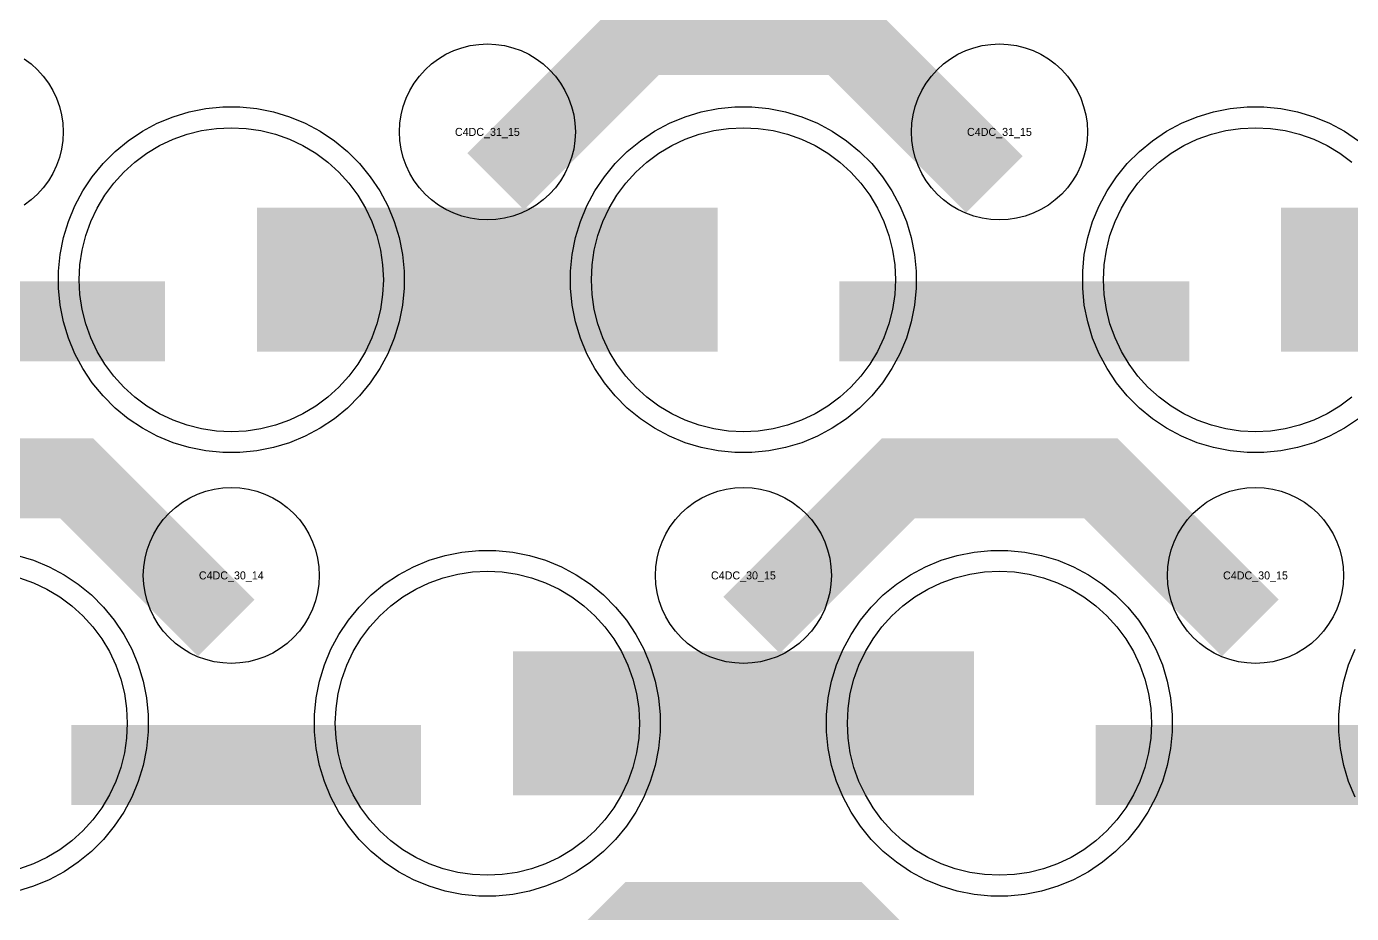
# Model space of a CAD drawing. Extents: x -11880 to 11880, y -14992 to 14992.
# Drawn here: x -7344 to -6930, y -10742.1 to -10465 of the extents above; entities that cross this region are included whole.
import ezdxf
from ezdxf.enums import TextEntityAlignment as Align

# ---------------------------------------------------------------- set-up
doc = ezdxf.new("R2010")
doc.units = 0
doc.header["$MEASUREMENT"] = 0
for name, color, linetype in [('GDS_775_DT_237', 138, 'CONTINUOUS'), ('RDL1_FS', 34, 'CONTINUOUS'), ('RDL_BS', 160, 'CONTINUOUS')]:
    doc.layers.add(name, color=color, linetype=linetype)

msp = doc.modelspace()

# ---------------------------------------------------------------- linework, layer by layer
at = {"layer": 'RDL1_FS', "color": 240, "true_color": 0xed1f24}
for points in [[(-7280, -10591.589), (-7284.657, -10591.36), (-7289.268, -10590.676), (-7293.791, -10589.544), (-7298.181, -10587.972), (-7302.395, -10585.98), (-7306.395, -10583.582), (-7310.14, -10580.804), (-7313.594, -10577.674), (-7316.724, -10574.22), (-7319.502, -10570.475), (-7321.9, -10566.475), (-7323.892, -10562.261), (-7325.464, -10557.871), (-7326.596, -10553.348), (-7327.28, -10548.737), (-7327.509, -10544.08), (-7327.28, -10539.423), (-7326.596, -10534.812), (-7325.464, -10530.289), (-7323.892, -10525.899), (-7321.9, -10521.685), (-7319.502, -10517.685), (-7316.724, -10513.94), (-7313.594, -10510.486), (-7310.14, -10507.356), (-7306.395, -10504.578), (-7302.395, -10502.18), (-7298.181, -10500.188), (-7293.791, -10498.616), (-7289.268, -10497.484), (-7284.657, -10496.8), (-7280, -10496.571), (-7275.343, -10496.8), (-7270.732, -10497.484), (-7266.209, -10498.616), (-7261.819, -10500.188), (-7257.605, -10502.18), (-7253.605, -10504.578), (-7249.86, -10507.356), (-7246.406, -10510.486), (-7243.276, -10513.94), (-7240.498, -10517.685), (-7238.1, -10521.685), (-7236.108, -10525.899), (-7234.536, -10530.289), (-7233.404, -10534.812), (-7232.72, -10539.423), (-7232.491, -10544.08), (-7232.72, -10548.737), (-7233.404, -10553.348), (-7234.536, -10557.871), (-7236.108, -10562.261), (-7238.1, -10566.475), (-7240.498, -10570.475), (-7243.276, -10574.22), (-7246.406, -10577.674), (-7249.86, -10580.804), (-7253.605, -10583.582), (-7257.605, -10585.98), (-7261.819, -10587.972), (-7266.209, -10589.544), (-7270.732, -10590.676), (-7275.343, -10591.36)], [(-7120, -10591.589), (-7124.657, -10591.36), (-7129.268, -10590.676), (-7133.791, -10589.544), (-7138.181, -10587.972), (-7142.395, -10585.98), (-7146.395, -10583.582), (-7150.14, -10580.804), (-7153.594, -10577.674), (-7156.724, -10574.22), (-7159.502, -10570.475), (-7161.9, -10566.475), (-7163.892, -10562.261), (-7165.464, -10557.871), (-7166.596, -10553.348), (-7167.28, -10548.737), (-7167.509, -10544.08), (-7167.28, -10539.423), (-7166.596, -10534.812), (-7165.464, -10530.289), (-7163.892, -10525.899), (-7161.9, -10521.685), (-7159.502, -10517.685), (-7156.724, -10513.94), (-7153.594, -10510.486), (-7150.14, -10507.356), (-7146.395, -10504.578), (-7142.395, -10502.18), (-7138.181, -10500.188), (-7133.791, -10498.616), (-7129.268, -10497.484), (-7124.657, -10496.8), (-7120, -10496.571), (-7115.343, -10496.8), (-7110.732, -10497.484), (-7106.209, -10498.616), (-7101.819, -10500.188), (-7097.605, -10502.18), (-7093.605, -10504.578), (-7089.86, -10507.356), (-7086.406, -10510.486), (-7083.276, -10513.94), (-7080.498, -10517.685), (-7078.1, -10521.685), (-7076.108, -10525.899), (-7074.536, -10530.289), (-7073.404, -10534.812), (-7072.72, -10539.423), (-7072.491, -10544.08), (-7072.72, -10548.737), (-7073.404, -10553.348), (-7074.536, -10557.871), (-7076.108, -10562.261), (-7078.1, -10566.475), (-7080.498, -10570.475), (-7083.276, -10574.22), (-7086.406, -10577.674), (-7089.86, -10580.804), (-7093.605, -10583.582), (-7097.605, -10585.98), (-7101.819, -10587.972), (-7106.209, -10589.544), (-7110.732, -10590.676), (-7115.343, -10591.36)]]:
    msp.add_lwpolyline(points, close=True, dxfattribs=at)
msp.add_lwpolyline([(-6929.86, -10580.804), (-6933.605, -10583.582), (-6937.605, -10585.98), (-6941.819, -10587.972), (-6946.209, -10589.544), (-6950.732, -10590.676), (-6955.343, -10591.36), (-6960, -10591.589), (-6964.657, -10591.36), (-6969.268, -10590.676), (-6973.791, -10589.544), (-6978.181, -10587.972), (-6982.395, -10585.98), (-6986.395, -10583.582), (-6990.14, -10580.804), (-6993.594, -10577.674), (-6996.724, -10574.22), (-6999.502, -10570.475), (-7001.9, -10566.475), (-7003.892, -10562.261), (-7005.464, -10557.871), (-7006.596, -10553.348), (-7007.28, -10548.737), (-7007.509, -10544.08), (-7007.28, -10539.423), (-7006.596, -10534.812), (-7005.464, -10530.289), (-7003.892, -10525.899), (-7001.9, -10521.685), (-6999.502, -10517.685), (-6996.724, -10513.94), (-6993.594, -10510.486), (-6990.14, -10507.356), (-6986.395, -10504.578), (-6982.395, -10502.18), (-6978.181, -10500.188), (-6973.791, -10498.616), (-6969.268, -10497.484), (-6964.657, -10496.8), (-6960, -10496.571), (-6955.343, -10496.8), (-6950.732, -10497.484), (-6946.209, -10498.616), (-6941.819, -10500.188), (-6937.605, -10502.18), (-6933.605, -10504.578), (-6929.86, -10507.356)], dxfattribs=at)
for points in [[(-7271.998, -10544.08, 45, 45, 0), (-7199.998, -10544.08, 45, 45, 0)], [(-7199.998, -10544.08, 45, 45, 0), (-7127.998, -10544.08, 45, 45, 0)], [(-6951.998, -10544.08, 45, 45, 0), (-6879.998, -10544.08, 45, 45, 0)]]:
    msp.add_lwpolyline(points, format="xyseb", dxfattribs=at)
at = {"layer": 'RDL1_FS'}
for points in [[(-7200, -10730.149), (-7204.657, -10729.92), (-7209.268, -10729.236), (-7213.791, -10728.104), (-7218.181, -10726.532), (-7222.395, -10724.54), (-7226.395, -10722.142), (-7230.14, -10719.364), (-7233.594, -10716.234), (-7236.724, -10712.78), (-7239.502, -10709.035), (-7241.9, -10705.035), (-7243.892, -10700.821), (-7245.464, -10696.431), (-7246.596, -10691.908), (-7247.28, -10687.297), (-7247.509, -10682.64), (-7247.28, -10677.983), (-7246.596, -10673.372), (-7245.464, -10668.849), (-7243.892, -10664.459), (-7241.9, -10660.245), (-7239.502, -10656.245), (-7236.724, -10652.5), (-7233.594, -10649.046), (-7230.14, -10645.916), (-7226.395, -10643.138), (-7222.395, -10640.74), (-7218.181, -10638.748), (-7213.791, -10637.176), (-7209.268, -10636.044), (-7204.657, -10635.36), (-7200, -10635.131), (-7195.343, -10635.36), (-7190.732, -10636.044), (-7186.209, -10637.176), (-7181.819, -10638.748), (-7177.605, -10640.74), (-7173.605, -10643.138), (-7169.86, -10645.916), (-7166.406, -10649.046), (-7163.276, -10652.5), (-7160.498, -10656.245), (-7158.1, -10660.245), (-7156.108, -10664.459), (-7154.536, -10668.849), (-7153.404, -10673.372), (-7152.72, -10677.983), (-7152.491, -10682.64), (-7152.72, -10687.297), (-7153.404, -10691.908), (-7154.536, -10696.431), (-7156.108, -10700.821), (-7158.1, -10705.035), (-7160.498, -10709.035), (-7163.276, -10712.78), (-7166.406, -10716.234), (-7169.86, -10719.364), (-7173.605, -10722.142), (-7177.605, -10724.54), (-7181.819, -10726.532), (-7186.209, -10728.104), (-7190.732, -10729.236), (-7195.343, -10729.92)], [(-7040, -10730.149), (-7044.657, -10729.92), (-7049.268, -10729.236), (-7053.791, -10728.104), (-7058.181, -10726.532), (-7062.395, -10724.54), (-7066.395, -10722.142), (-7070.14, -10719.364), (-7073.594, -10716.234), (-7076.724, -10712.78), (-7079.502, -10709.035), (-7081.9, -10705.035), (-7083.892, -10700.821), (-7085.464, -10696.431), (-7086.596, -10691.908), (-7087.28, -10687.297), (-7087.509, -10682.64), (-7087.28, -10677.983), (-7086.596, -10673.372), (-7085.464, -10668.849), (-7083.892, -10664.459), (-7081.9, -10660.245), (-7079.502, -10656.245), (-7076.724, -10652.5), (-7073.594, -10649.046), (-7070.14, -10645.916), (-7066.395, -10643.138), (-7062.395, -10640.74), (-7058.181, -10638.748), (-7053.791, -10637.176), (-7049.268, -10636.044), (-7044.657, -10635.36), (-7040, -10635.131), (-7035.343, -10635.36), (-7030.732, -10636.044), (-7026.209, -10637.176), (-7021.819, -10638.748), (-7017.605, -10640.74), (-7013.605, -10643.138), (-7009.86, -10645.916), (-7006.406, -10649.046), (-7003.276, -10652.5), (-7000.498, -10656.245), (-6998.1, -10660.245), (-6996.108, -10664.459), (-6994.536, -10668.849), (-6993.404, -10673.372), (-6992.72, -10677.983), (-6992.491, -10682.64), (-6992.72, -10687.297), (-6993.404, -10691.908), (-6994.536, -10696.431), (-6996.108, -10700.821), (-6998.1, -10705.035), (-7000.498, -10709.035), (-7003.276, -10712.78), (-7006.406, -10716.234), (-7009.86, -10719.364), (-7013.605, -10722.142), (-7017.605, -10724.54), (-7021.819, -10726.532), (-7026.209, -10728.104), (-7030.732, -10729.236), (-7035.343, -10729.92)]]:
    msp.add_lwpolyline(points, close=True, dxfattribs=at)
msp.add_lwpolyline([(-7346.209, -10637.176), (-7341.819, -10638.748), (-7337.605, -10640.74), (-7333.605, -10643.138), (-7329.86, -10645.916), (-7326.406, -10649.046), (-7323.276, -10652.5), (-7320.498, -10656.245), (-7318.1, -10660.245), (-7316.108, -10664.459), (-7314.536, -10668.849), (-7313.404, -10673.372), (-7312.72, -10677.983), (-7312.491, -10682.64), (-7312.72, -10687.297), (-7313.404, -10691.908), (-7314.536, -10696.431), (-7316.108, -10700.821), (-7318.1, -10705.035), (-7320.498, -10709.035), (-7323.276, -10712.78), (-7326.406, -10716.234), (-7329.86, -10719.364), (-7333.605, -10722.142), (-7337.605, -10724.54), (-7341.819, -10726.532), (-7346.209, -10728.104)], dxfattribs=at)
for points in [[(-7191.998, -10682.64, 45, 45, 0), (-7119.998, -10682.64, 45, 45, 0)], [(-7119.998, -10682.64, 45, 45, 0), (-7047.998, -10682.64, 45, 45, 0)]]:
    msp.add_lwpolyline(points, format="xyseb", dxfattribs=at)
at = {"layer": 'RDL_BS'}
for points in [[(-7197.438, -10513.394, 25, 25, 0), (-7151.623, -10467.579, 25, 25, 0), (-7118.07, -10467.579, 25, 25, 0)], [(-7041.599, -10514.293, 25, 25, 0), (-7088.313, -10467.579, 25, 25, 0), (-7118.071, -10467.579, 25, 25, 0)], [(-7281.599, -10652.853, 25, 25, 0), (-7328.313, -10606.139, 25, 25, 0), (-7358.071, -10606.139, 25, 25, 0)], [(-7117.438, -10651.954, 25, 25, 0), (-7071.623, -10606.139, 25, 25, 0), (-7038.07, -10606.139, 25, 25, 0)], [(-6961.599, -10652.853, 25, 25, 0), (-7008.313, -10606.139, 25, 25, 0), (-7038.071, -10606.139, 25, 25, 0)], [(-7329.984, -10695.653, 25, 25, 0), (-7220.719, -10695.653, 25, 25, 0)], [(-7009.984, -10695.653, 25, 25, 0), (-6900.719, -10695.653, 25, 25, 0)], [(-7197.438, -10790.519, 25, 25, 0), (-7151.623, -10744.704, 25, 25, 0), (-7118.07, -10744.704, 25, 25, 0)], [(-7041.599, -10791.418, 25, 25, 0), (-7088.313, -10744.704, 25, 25, 0), (-7118.071, -10744.704, 25, 25, 0)]]:
    msp.add_lwpolyline(points, format="xyseb", dxfattribs=at)
for points in [[(-7200, -10525.386), (-7202.693, -10525.254), (-7205.365, -10524.858), (-7207.984, -10524.201), (-7210.519, -10523.294), (-7212.956, -10522.142), (-7215.28, -10520.749), (-7217.443, -10519.146), (-7219.442, -10517.334), (-7221.254, -10515.335), (-7222.857, -10513.172), (-7224.25, -10510.848), (-7225.402, -10508.411), (-7226.309, -10505.876), (-7226.966, -10503.257), (-7227.362, -10500.585), (-7227.494, -10497.892), (-7227.362, -10495.199), (-7226.966, -10492.527), (-7226.309, -10489.908), (-7225.402, -10487.373), (-7224.25, -10484.936), (-7222.857, -10482.612), (-7221.254, -10480.449), (-7219.442, -10478.45), (-7217.443, -10476.638), (-7215.28, -10475.035), (-7212.956, -10473.642), (-7210.519, -10472.49), (-7207.984, -10471.583), (-7205.365, -10470.926), (-7202.693, -10470.53), (-7200, -10470.398), (-7197.307, -10470.53), (-7194.635, -10470.926), (-7192.016, -10471.583), (-7189.481, -10472.49), (-7187.044, -10473.642), (-7184.72, -10475.035), (-7182.557, -10476.638), (-7180.558, -10478.45), (-7178.746, -10480.449), (-7177.143, -10482.612), (-7175.75, -10484.936), (-7174.598, -10487.373), (-7173.691, -10489.908), (-7173.034, -10492.527), (-7172.638, -10495.199), (-7172.506, -10497.892), (-7172.638, -10500.585), (-7173.034, -10503.257), (-7173.691, -10505.876), (-7174.598, -10508.411), (-7175.75, -10510.848), (-7177.143, -10513.172), (-7178.746, -10515.335), (-7180.558, -10517.334), (-7182.557, -10519.146), (-7184.72, -10520.749), (-7187.044, -10522.142), (-7189.481, -10523.294), (-7192.016, -10524.201), (-7194.635, -10524.858), (-7197.307, -10525.254)], [(-7040, -10525.386), (-7042.693, -10525.254), (-7045.365, -10524.858), (-7047.984, -10524.201), (-7050.519, -10523.294), (-7052.956, -10522.142), (-7055.28, -10520.749), (-7057.443, -10519.146), (-7059.442, -10517.334), (-7061.254, -10515.335), (-7062.857, -10513.172), (-7064.25, -10510.848), (-7065.402, -10508.411), (-7066.309, -10505.876), (-7066.966, -10503.257), (-7067.362, -10500.585), (-7067.494, -10497.892), (-7067.362, -10495.199), (-7066.966, -10492.527), (-7066.309, -10489.908), (-7065.402, -10487.373), (-7064.25, -10484.936), (-7062.857, -10482.612), (-7061.254, -10480.449), (-7059.442, -10478.45), (-7057.443, -10476.638), (-7055.28, -10475.035), (-7052.956, -10473.642), (-7050.519, -10472.49), (-7047.984, -10471.583), (-7045.365, -10470.926), (-7042.693, -10470.53), (-7040, -10470.398), (-7037.307, -10470.53), (-7034.635, -10470.926), (-7032.016, -10471.583), (-7029.481, -10472.49), (-7027.044, -10473.642), (-7024.72, -10475.035), (-7022.557, -10476.638), (-7020.558, -10478.45), (-7018.746, -10480.449), (-7017.143, -10482.612), (-7015.75, -10484.936), (-7014.598, -10487.373), (-7013.691, -10489.908), (-7013.034, -10492.527), (-7012.638, -10495.199), (-7012.506, -10497.892), (-7012.638, -10500.585), (-7013.034, -10503.257), (-7013.691, -10505.876), (-7014.598, -10508.411), (-7015.75, -10510.848), (-7017.143, -10513.172), (-7018.746, -10515.335), (-7020.558, -10517.334), (-7022.557, -10519.146), (-7024.72, -10520.749), (-7027.044, -10522.142), (-7029.481, -10523.294), (-7032.016, -10524.201), (-7034.635, -10524.858), (-7037.307, -10525.254)], [(-7280, -10663.946), (-7282.693, -10663.814), (-7285.365, -10663.418), (-7287.984, -10662.761), (-7290.519, -10661.854), (-7292.956, -10660.702), (-7295.28, -10659.309), (-7297.443, -10657.706), (-7299.442, -10655.894), (-7301.254, -10653.895), (-7302.857, -10651.732), (-7304.25, -10649.408), (-7305.402, -10646.971), (-7306.309, -10644.436), (-7306.966, -10641.817), (-7307.362, -10639.145), (-7307.494, -10636.452), (-7307.362, -10633.759), (-7306.966, -10631.087), (-7306.309, -10628.468), (-7305.402, -10625.933), (-7304.25, -10623.496), (-7302.857, -10621.172), (-7301.254, -10619.009), (-7299.442, -10617.01), (-7297.443, -10615.198), (-7295.28, -10613.595), (-7292.956, -10612.202), (-7290.519, -10611.05), (-7287.984, -10610.143), (-7285.365, -10609.486), (-7282.693, -10609.09), (-7280, -10608.958), (-7277.307, -10609.09), (-7274.635, -10609.486), (-7272.016, -10610.143), (-7269.481, -10611.05), (-7267.044, -10612.202), (-7264.72, -10613.595), (-7262.557, -10615.198), (-7260.558, -10617.01), (-7258.746, -10619.009), (-7257.143, -10621.172), (-7255.75, -10623.496), (-7254.598, -10625.933), (-7253.691, -10628.468), (-7253.034, -10631.087), (-7252.638, -10633.759), (-7252.506, -10636.452), (-7252.638, -10639.145), (-7253.034, -10641.817), (-7253.691, -10644.436), (-7254.598, -10646.971), (-7255.75, -10649.408), (-7257.143, -10651.732), (-7258.746, -10653.895), (-7260.558, -10655.894), (-7262.557, -10657.706), (-7264.72, -10659.309), (-7267.044, -10660.702), (-7269.481, -10661.854), (-7272.016, -10662.761), (-7274.635, -10663.418), (-7277.307, -10663.814)], [(-7120, -10663.946), (-7122.693, -10663.814), (-7125.365, -10663.418), (-7127.984, -10662.761), (-7130.519, -10661.854), (-7132.956, -10660.702), (-7135.28, -10659.309), (-7137.443, -10657.706), (-7139.442, -10655.894), (-7141.254, -10653.895), (-7142.857, -10651.732), (-7144.25, -10649.408), (-7145.402, -10646.971), (-7146.309, -10644.436), (-7146.966, -10641.817), (-7147.362, -10639.145), (-7147.494, -10636.452), (-7147.362, -10633.759), (-7146.966, -10631.087), (-7146.309, -10628.468), (-7145.402, -10625.933), (-7144.25, -10623.496), (-7142.857, -10621.172), (-7141.254, -10619.009), (-7139.442, -10617.01), (-7137.443, -10615.198), (-7135.28, -10613.595), (-7132.956, -10612.202), (-7130.519, -10611.05), (-7127.984, -10610.143), (-7125.365, -10609.486), (-7122.693, -10609.09), (-7120, -10608.958), (-7117.307, -10609.09), (-7114.635, -10609.486), (-7112.016, -10610.143), (-7109.481, -10611.05), (-7107.044, -10612.202), (-7104.72, -10613.595), (-7102.557, -10615.198), (-7100.558, -10617.01), (-7098.746, -10619.009), (-7097.143, -10621.172), (-7095.75, -10623.496), (-7094.598, -10625.933), (-7093.691, -10628.468), (-7093.034, -10631.087), (-7092.638, -10633.759), (-7092.506, -10636.452), (-7092.638, -10639.145), (-7093.034, -10641.817), (-7093.691, -10644.436), (-7094.598, -10646.971), (-7095.75, -10649.408), (-7097.143, -10651.732), (-7098.746, -10653.895), (-7100.558, -10655.894), (-7102.557, -10657.706), (-7104.72, -10659.309), (-7107.044, -10660.702), (-7109.481, -10661.854), (-7112.016, -10662.761), (-7114.635, -10663.418), (-7117.307, -10663.814)], [(-6960, -10663.946), (-6962.693, -10663.814), (-6965.365, -10663.418), (-6967.984, -10662.761), (-6970.519, -10661.854), (-6972.956, -10660.702), (-6975.28, -10659.309), (-6977.443, -10657.706), (-6979.442, -10655.894), (-6981.254, -10653.895), (-6982.857, -10651.732), (-6984.25, -10649.408), (-6985.402, -10646.971), (-6986.309, -10644.436), (-6986.966, -10641.817), (-6987.362, -10639.145), (-6987.494, -10636.452), (-6987.362, -10633.759), (-6986.966, -10631.087), (-6986.309, -10628.468), (-6985.402, -10625.933), (-6984.25, -10623.496), (-6982.857, -10621.172), (-6981.254, -10619.009), (-6979.442, -10617.01), (-6977.443, -10615.198), (-6975.28, -10613.595), (-6972.956, -10612.202), (-6970.519, -10611.05), (-6967.984, -10610.143), (-6965.365, -10609.486), (-6962.693, -10609.09), (-6960, -10608.958), (-6957.307, -10609.09), (-6954.635, -10609.486), (-6952.016, -10610.143), (-6949.481, -10611.05), (-6947.044, -10612.202), (-6944.72, -10613.595), (-6942.557, -10615.198), (-6940.558, -10617.01), (-6938.746, -10619.009), (-6937.143, -10621.172), (-6935.75, -10623.496), (-6934.598, -10625.933), (-6933.691, -10628.468), (-6933.034, -10631.087), (-6932.638, -10633.759), (-6932.506, -10636.452), (-6932.638, -10639.145), (-6933.034, -10641.817), (-6933.691, -10644.436), (-6934.598, -10646.971), (-6935.75, -10649.408), (-6937.143, -10651.732), (-6938.746, -10653.895), (-6940.558, -10655.894), (-6942.557, -10657.706), (-6944.72, -10659.309), (-6947.044, -10660.702), (-6949.481, -10661.854), (-6952.016, -10662.761), (-6954.635, -10663.418), (-6957.307, -10663.814)], [(-7202.644, -10736.64), (-7207.938, -10736.123), (-7213.165, -10735.077), (-7218.205, -10733.546), (-7223.115, -10731.515), (-7227.777, -10729.023), (-7232.191, -10726.076), (-7236.292, -10722.714), (-7240.074, -10718.932), (-7243.436, -10714.831), (-7246.383, -10710.417), (-7248.875, -10705.755), (-7250.906, -10700.845), (-7252.437, -10695.805), (-7253.483, -10690.578), (-7254, -10685.284), (-7254, -10679.996), (-7253.483, -10674.702), (-7252.437, -10669.475), (-7250.906, -10664.435), (-7248.875, -10659.525), (-7246.383, -10654.863), (-7243.436, -10650.449), (-7240.074, -10646.348), (-7236.292, -10642.566), (-7232.191, -10639.204), (-7227.777, -10636.257), (-7223.115, -10633.765), (-7218.205, -10631.734), (-7213.165, -10630.203), (-7207.938, -10629.157), (-7202.644, -10628.64), (-7197.356, -10628.64), (-7192.062, -10629.157), (-7186.835, -10630.203), (-7181.795, -10631.734), (-7176.885, -10633.765), (-7172.223, -10636.257), (-7167.809, -10639.204), (-7163.708, -10642.566), (-7159.926, -10646.348), (-7156.564, -10650.449), (-7153.617, -10654.863), (-7151.125, -10659.525), (-7149.094, -10664.435), (-7147.563, -10669.475), (-7146.517, -10674.702), (-7146, -10679.996), (-7146, -10685.284), (-7146.517, -10690.578), (-7147.563, -10695.805), (-7149.094, -10700.845), (-7151.125, -10705.755), (-7153.617, -10710.417), (-7156.564, -10714.831), (-7159.926, -10718.932), (-7163.708, -10722.714), (-7167.809, -10726.076), (-7172.223, -10729.023), (-7176.885, -10731.515), (-7181.795, -10733.546), (-7186.835, -10735.077), (-7192.062, -10736.123), (-7197.356, -10736.64)], [(-7042.644, -10736.64), (-7047.938, -10736.123), (-7053.165, -10735.077), (-7058.205, -10733.546), (-7063.115, -10731.515), (-7067.777, -10729.023), (-7072.191, -10726.076), (-7076.292, -10722.714), (-7080.074, -10718.932), (-7083.436, -10714.831), (-7086.383, -10710.417), (-7088.875, -10705.755), (-7090.906, -10700.845), (-7092.437, -10695.805), (-7093.483, -10690.578), (-7094, -10685.284), (-7094, -10679.996), (-7093.483, -10674.702), (-7092.437, -10669.475), (-7090.906, -10664.435), (-7088.875, -10659.525), (-7086.383, -10654.863), (-7083.436, -10650.449), (-7080.074, -10646.348), (-7076.292, -10642.566), (-7072.191, -10639.204), (-7067.777, -10636.257), (-7063.115, -10633.765), (-7058.205, -10631.734), (-7053.165, -10630.203), (-7047.938, -10629.157), (-7042.644, -10628.64), (-7037.356, -10628.64), (-7032.062, -10629.157), (-7026.835, -10630.203), (-7021.795, -10631.734), (-7016.885, -10633.765), (-7012.223, -10636.257), (-7007.809, -10639.204), (-7003.708, -10642.566), (-6999.926, -10646.348), (-6996.564, -10650.449), (-6993.617, -10654.863), (-6991.125, -10659.525), (-6989.094, -10664.435), (-6987.563, -10669.475), (-6986.517, -10674.702), (-6986, -10679.996), (-6986, -10685.284), (-6986.517, -10690.578), (-6987.563, -10695.805), (-6989.094, -10700.845), (-6991.125, -10705.755), (-6993.617, -10710.417), (-6996.564, -10714.831), (-6999.926, -10718.932), (-7003.708, -10722.714), (-7007.809, -10726.076), (-7012.223, -10729.023), (-7016.885, -10731.515), (-7021.795, -10733.546), (-7026.835, -10735.077), (-7032.062, -10736.123), (-7037.356, -10736.64)]]:
    msp.add_lwpolyline(points, close=True, dxfattribs=at)
for points in [[(-7344.72, -10475.035), (-7342.557, -10476.638), (-7340.558, -10478.45), (-7338.746, -10480.449), (-7337.143, -10482.612), (-7335.75, -10484.936), (-7334.598, -10487.373), (-7333.691, -10489.908), (-7333.034, -10492.527), (-7332.638, -10495.199), (-7332.506, -10497.892), (-7332.638, -10500.585), (-7333.034, -10503.257), (-7333.691, -10505.876), (-7334.598, -10508.411), (-7335.75, -10510.848), (-7337.143, -10513.172), (-7338.746, -10515.335), (-7340.558, -10517.334), (-7342.557, -10519.146), (-7344.72, -10520.749)], [(-7346.835, -10630.203), (-7341.795, -10631.734), (-7336.885, -10633.765), (-7332.223, -10636.257), (-7327.809, -10639.204), (-7323.708, -10642.566), (-7319.926, -10646.348), (-7316.564, -10650.449), (-7313.617, -10654.863), (-7311.125, -10659.525), (-7309.094, -10664.435), (-7307.563, -10669.475), (-7306.517, -10674.702), (-7306, -10679.996), (-7306, -10685.284), (-7306.517, -10690.578), (-7307.563, -10695.805), (-7309.094, -10700.845), (-7311.125, -10705.755), (-7313.617, -10710.417), (-7316.564, -10714.831), (-7319.926, -10718.932), (-7323.708, -10722.714), (-7327.809, -10726.076), (-7332.223, -10729.023), (-7336.885, -10731.515), (-7341.795, -10733.546), (-7346.835, -10735.077)], [(-6928.875, -10705.755), (-6930.906, -10700.845), (-6932.437, -10695.805), (-6933.483, -10690.578), (-6934, -10685.284), (-6934, -10679.996), (-6933.483, -10674.702), (-6932.437, -10669.475), (-6930.906, -10664.435), (-6928.875, -10659.525)]]:
    msp.add_lwpolyline(points, dxfattribs=at)
at = {"layer": 'RDL_BS', "color": 240, "true_color": 0xed1f24}
for points in [[(-7282.644, -10598.08), (-7287.938, -10597.563), (-7293.165, -10596.517), (-7298.205, -10594.986), (-7303.115, -10592.955), (-7307.777, -10590.463), (-7312.191, -10587.516), (-7316.292, -10584.154), (-7320.074, -10580.372), (-7323.436, -10576.271), (-7326.383, -10571.857), (-7328.875, -10567.195), (-7330.906, -10562.285), (-7332.437, -10557.245), (-7333.483, -10552.018), (-7334, -10546.724), (-7334, -10541.436), (-7333.483, -10536.142), (-7332.437, -10530.915), (-7330.906, -10525.875), (-7328.875, -10520.965), (-7326.383, -10516.303), (-7323.436, -10511.889), (-7320.074, -10507.788), (-7316.292, -10504.006), (-7312.191, -10500.644), (-7307.777, -10497.697), (-7303.115, -10495.205), (-7298.205, -10493.174), (-7293.165, -10491.643), (-7287.938, -10490.597), (-7282.644, -10490.08), (-7277.356, -10490.08), (-7272.062, -10490.597), (-7266.835, -10491.643), (-7261.795, -10493.174), (-7256.885, -10495.205), (-7252.223, -10497.697), (-7247.809, -10500.644), (-7243.708, -10504.006), (-7239.926, -10507.788), (-7236.564, -10511.889), (-7233.617, -10516.303), (-7231.125, -10520.965), (-7229.094, -10525.875), (-7227.563, -10530.915), (-7226.517, -10536.142), (-7226, -10541.436), (-7226, -10546.724), (-7226.517, -10552.018), (-7227.563, -10557.245), (-7229.094, -10562.285), (-7231.125, -10567.195), (-7233.617, -10571.857), (-7236.564, -10576.271), (-7239.926, -10580.372), (-7243.708, -10584.154), (-7247.809, -10587.516), (-7252.223, -10590.463), (-7256.885, -10592.955), (-7261.795, -10594.986), (-7266.835, -10596.517), (-7272.062, -10597.563), (-7277.356, -10598.08)], [(-7122.644, -10598.08), (-7127.938, -10597.563), (-7133.165, -10596.517), (-7138.205, -10594.986), (-7143.115, -10592.955), (-7147.777, -10590.463), (-7152.191, -10587.516), (-7156.292, -10584.154), (-7160.074, -10580.372), (-7163.436, -10576.271), (-7166.383, -10571.857), (-7168.875, -10567.195), (-7170.906, -10562.285), (-7172.437, -10557.245), (-7173.483, -10552.018), (-7174, -10546.724), (-7174, -10541.436), (-7173.483, -10536.142), (-7172.437, -10530.915), (-7170.906, -10525.875), (-7168.875, -10520.965), (-7166.383, -10516.303), (-7163.436, -10511.889), (-7160.074, -10507.788), (-7156.292, -10504.006), (-7152.191, -10500.644), (-7147.777, -10497.697), (-7143.115, -10495.205), (-7138.205, -10493.174), (-7133.165, -10491.643), (-7127.938, -10490.597), (-7122.644, -10490.08), (-7117.356, -10490.08), (-7112.062, -10490.597), (-7106.835, -10491.643), (-7101.795, -10493.174), (-7096.885, -10495.205), (-7092.223, -10497.697), (-7087.809, -10500.644), (-7083.708, -10504.006), (-7079.926, -10507.788), (-7076.564, -10511.889), (-7073.617, -10516.303), (-7071.125, -10520.965), (-7069.094, -10525.875), (-7067.563, -10530.915), (-7066.517, -10536.142), (-7066, -10541.436), (-7066, -10546.724), (-7066.517, -10552.018), (-7067.563, -10557.245), (-7069.094, -10562.285), (-7071.125, -10567.195), (-7073.617, -10571.857), (-7076.564, -10576.271), (-7079.926, -10580.372), (-7083.708, -10584.154), (-7087.809, -10587.516), (-7092.223, -10590.463), (-7096.885, -10592.955), (-7101.795, -10594.986), (-7106.835, -10596.517), (-7112.062, -10597.563), (-7117.356, -10598.08)]]:
    msp.add_lwpolyline(points, close=True, dxfattribs=at)
msp.add_lwpolyline([(-6927.809, -10587.516), (-6932.223, -10590.463), (-6936.885, -10592.955), (-6941.795, -10594.986), (-6946.835, -10596.517), (-6952.062, -10597.563), (-6957.356, -10598.08), (-6962.644, -10598.08), (-6967.938, -10597.563), (-6973.165, -10596.517), (-6978.205, -10594.986), (-6983.115, -10592.955), (-6987.777, -10590.463), (-6992.191, -10587.516), (-6996.292, -10584.154), (-7000.074, -10580.372), (-7003.436, -10576.271), (-7006.383, -10571.857), (-7008.875, -10567.195), (-7010.906, -10562.285), (-7012.437, -10557.245), (-7013.483, -10552.018), (-7014, -10546.724), (-7014, -10541.436), (-7013.483, -10536.142), (-7012.437, -10530.915), (-7010.906, -10525.875), (-7008.875, -10520.965), (-7006.383, -10516.303), (-7003.436, -10511.889), (-7000.074, -10507.788), (-6996.292, -10504.006), (-6992.191, -10500.644), (-6987.777, -10497.697), (-6983.115, -10495.205), (-6978.205, -10493.174), (-6973.165, -10491.643), (-6967.938, -10490.597), (-6962.644, -10490.08), (-6957.356, -10490.08), (-6952.062, -10490.597), (-6946.835, -10491.643), (-6941.795, -10493.174), (-6936.885, -10495.205), (-6932.223, -10497.697), (-6927.809, -10500.644)], dxfattribs=at)
for points in [[(-7409.984, -10557.093, 25, 25, 0), (-7300.719, -10557.093, 25, 25, 0)], [(-7089.984, -10557.093, 25, 25, 0), (-6980.719, -10557.093, 25, 25, 0)]]:
    msp.add_lwpolyline(points, format="xyseb", dxfattribs=at)

# ---------------------------------------------------------------- texts
at = {"layer": 'GDS_775_DT_237'}
for s, p in [('C4DC_31_15', (-7200, -10497.892)), ('C4DC_31_15', (-7200, -10497.892)), ('C4DC_31_15', (-7040, -10497.892)), ('C4DC_31_15', (-7040, -10497.892)), ('C4DC_30_14', (-7280, -10636.452)), ('C4DC_30_14', (-7280, -10636.452)), ('C4DC_30_15', (-7120, -10636.452)), ('C4DC_30_15', (-7120, -10636.452)), ('C4DC_30_15', (-6960, -10636.452)), ('C4DC_30_15', (-6960, -10636.452))]:
    msp.add_text(s, height=2.5, dxfattribs=at).set_placement(p, align=Align.MIDDLE_CENTER)

doc.saveas('drawing.dxf')
